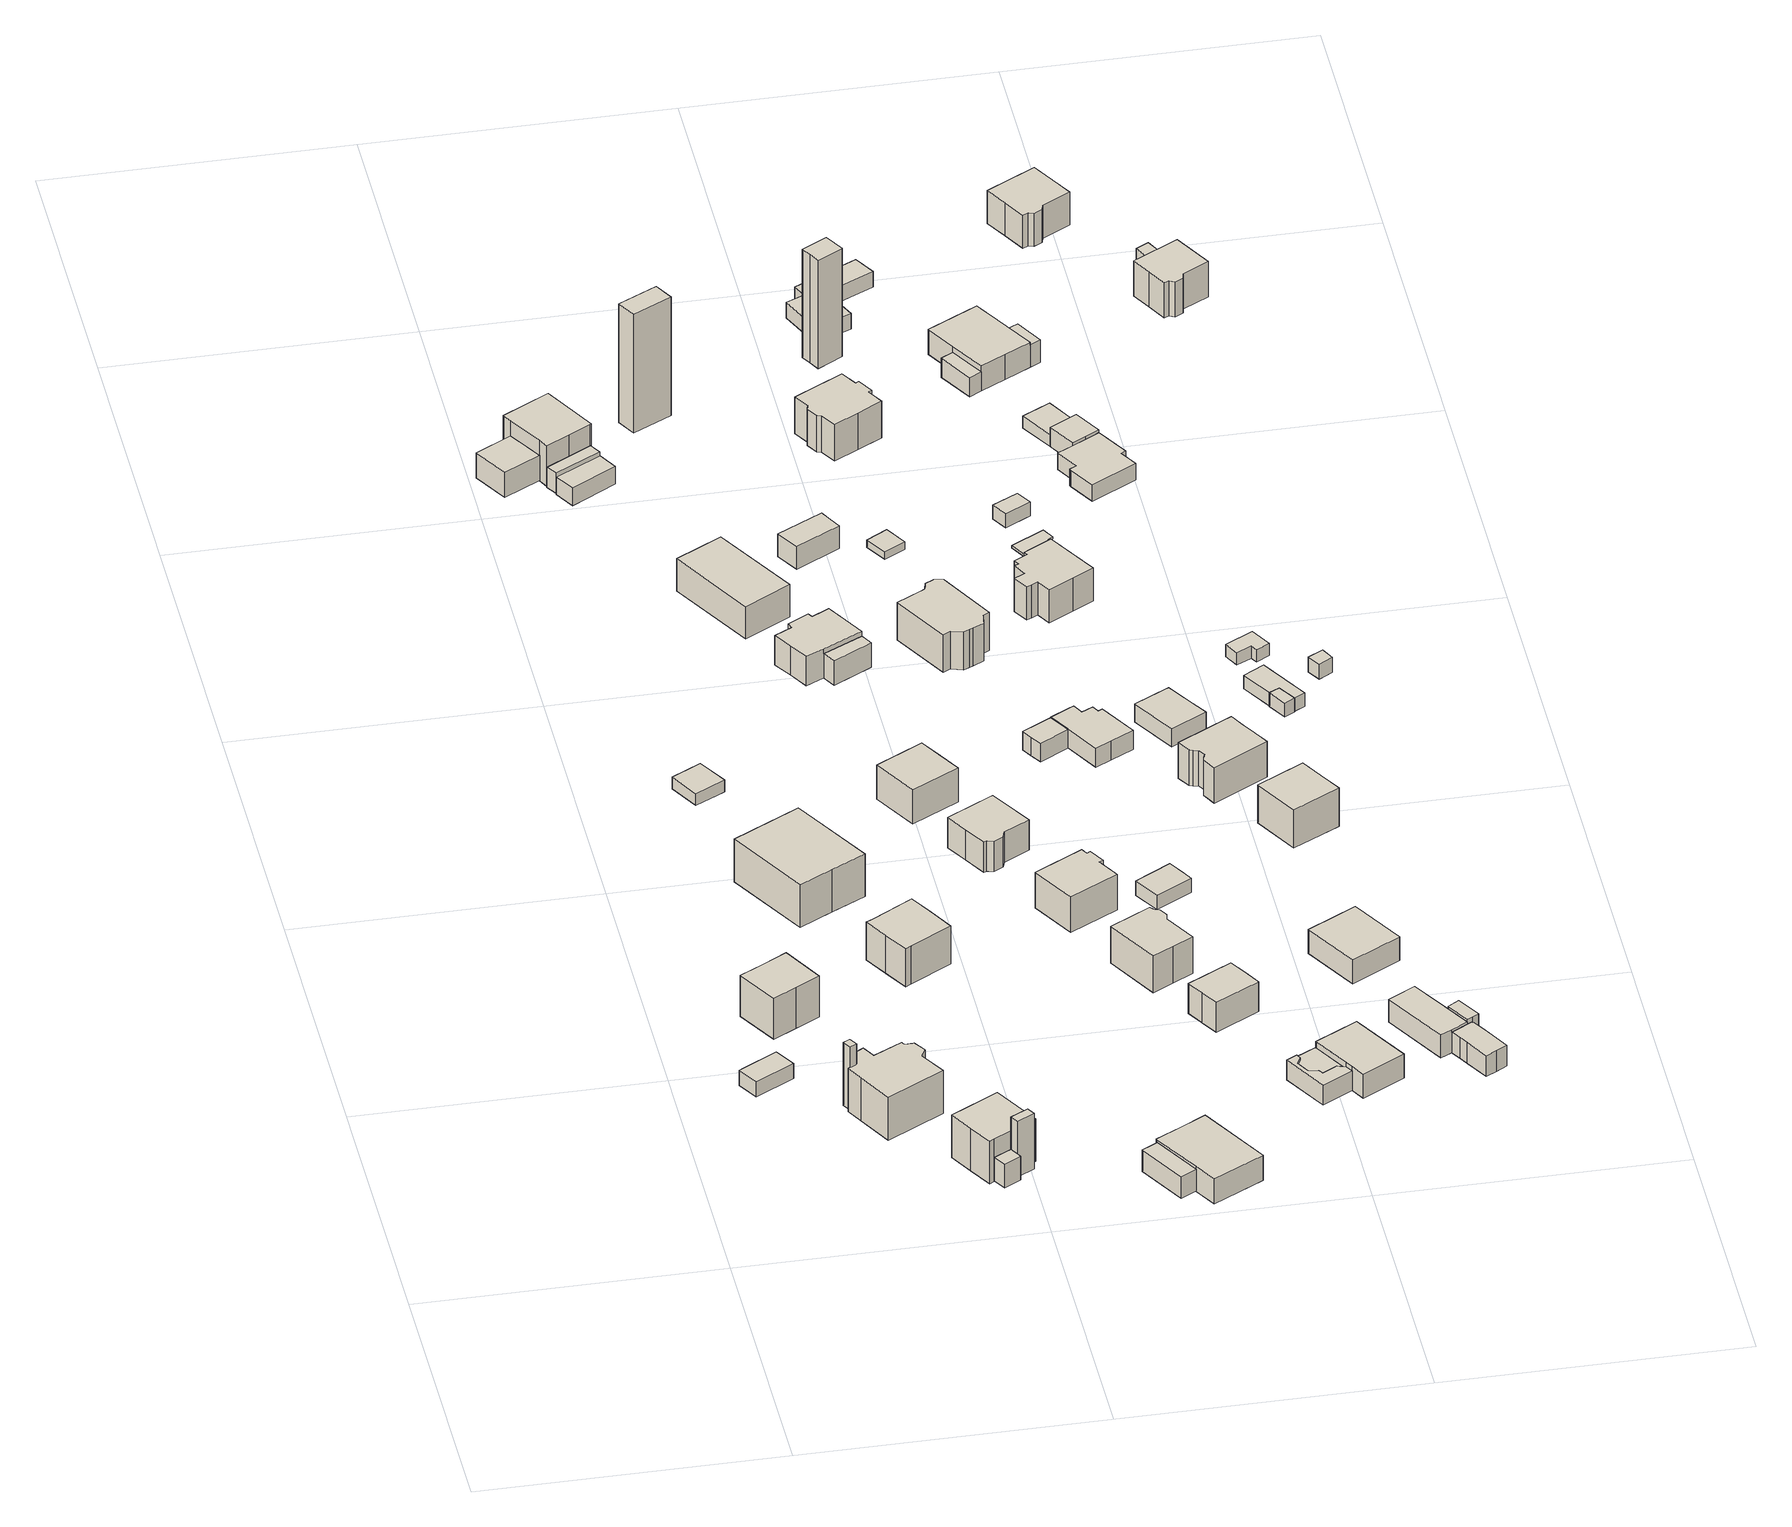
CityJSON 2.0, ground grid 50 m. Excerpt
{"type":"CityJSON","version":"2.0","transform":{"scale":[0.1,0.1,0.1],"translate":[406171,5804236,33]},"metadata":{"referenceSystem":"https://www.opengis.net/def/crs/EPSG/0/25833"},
"CityObjects":{
"building1":{"type":"Building","attributes":{"Gemeindeschluessel":"11000009","BezugspunktDach":"2200","function":"31001_2000","measuredHeight":2.77,"storeysAboveGround":1},"address":[{"country":"Germany","locality":"Berlin","thoroughfareNumber":"8 (2)","thoroughfareName":"Wendel-Hipler-Weg"}],"geometry":[{"type":"Solid","lod":"1","boundaries":[[[[0,1,2,3,4]],[[5,6,7,8,9]],[[5,9,4,3]],[[6,5,3,2]],[[7,6,2,1]],[[8,7,1,0]],[[9,8,0,4]]]]}]},
"building2":{"type":"Building","attributes":{"Gemeindeschluessel":"11000009","BezugspunktDach":"2200","function":"31001_2000","measuredHeight":11.89,"storeysAboveGround":1},"address":[{"country":"Germany","locality":"Berlin","thoroughfareNumber":"8 (1)","thoroughfareName":"Wendel-Hipler-Weg"}],"geometry":[{"type":"Solid","lod":"1","boundaries":[[[[10,11,12,13]],[[14,15,16,17]],[[14,17,13,12]],[[15,14,12,11]],[[16,15,11,10]],[[17,16,10,13]]]]}]},
"building3":{"type":"Building","attributes":{"Gemeindeschluessel":"11000009","BezugspunktDach":"2200","function":"31001_1010","measuredHeight":8.53,"storeysAboveGround":1},"address":[{"country":"Germany","locality":"Berlin","thoroughfareNumber":"6A","thoroughfareName":"Wendel-Hipler-Weg"}],"geometry":[{"type":"Solid","lod":"1","boundaries":[[[[18,19,20,21,22,23]],[[24,25,26,27,28,29]],[[24,29,23,22]],[[25,24,22,21]],[[26,25,21,20]],[[27,26,20,19]],[[28,27,19,18]],[[29,28,18,23]]]]}]},
"building4":{"type":"Building","attributes":{"Gemeindeschluessel":"11000009","BezugspunktDach":"2200","function":"31001_1010","measuredHeight":10.61,"storeysAboveGround":1},"address":[{"country":"Germany","locality":"Berlin","thoroughfareNumber":"8","thoroughfareName":"Wendel-Hipler-Weg"}],"geometry":[{"type":"Solid","lod":"1","boundaries":[[[[30,31,32,33,34,35,36,37,38,39,40,41,42,43,44]],[[16,15,14,45,46,47,48,49,50,51,52,53,54,55,56]],[[16,56,44,43]],[[15,16,43,42]],[[14,15,42,41]],[[45,14,41,40]],[[46,45,40,39]],[[47,46,39,38]],[[48,47,38,37]],[[49,48,37,36]],[[50,49,36,35]],[[51,50,35,34]],[[52,51,34,33]],[[53,52,33,32]],[[54,53,32,31]],[[55,54,31,30]],[[56,55,30,44]]]]}]},
"building5":{"type":"Building","attributes":{"Gemeindeschluessel":"11000009","BezugspunktDach":"2200","function":"31001_2000","measuredHeight":4.4,"storeysAboveGround":1},"address":[{"country":"Germany","locality":"Berlin","thoroughfareNumber":"10 (1)","thoroughfareName":"Wendel-Hipler-Weg"}],"geometry":[{"type":"Solid","lod":"1","boundaries":[[[[57,58,59,60,61]],[[62,63,64,65,66]],[[62,66,61,60]],[[63,62,60,59]],[[64,63,59,58]],[[65,64,58,57]],[[66,65,57,61]]]]}]},
"building6":{"type":"Building","attributes":{"Gemeindeschluessel":"11000009","BezugspunktDach":"2200","function":"31001_1010","measuredHeight":9.13,"storeysAboveGround":1},"address":[{"country":"Germany","locality":"Berlin","thoroughfareNumber":"10","thoroughfareName":"Wendel-Hipler-Weg"}],"geometry":[{"type":"Solid","lod":"1","boundaries":[[[[67,68,69,70,71,72,73,74,75]],[[76,77,78,79,80,81,82,83,84]],[[76,84,75,74]],[[77,76,74,73]],[[78,77,73,72]],[[79,78,72,71]],[[80,79,71,70]],[[81,80,70,69]],[[82,81,69,68]],[[83,82,68,67]],[[84,83,67,75]]]]}]},
"building7":{"type":"Building","attributes":{"Gemeindeschluessel":"11000009","BezugspunktDach":"2200","function":"51009_1610","measuredHeight":10.4,"storeysAboveGround":0},"address":[{"country":"Germany","locality":"Berlin"}],"geometry":[{"type":"Solid","lod":"1","boundaries":[[[[85,86,87,88]],[[89,90,91,92]],[[89,92,88,87]],[[90,89,87,86]],[[91,90,86,85]],[[92,91,85,88]]]]}]},
"building8":{"type":"Building","attributes":{"Gemeindeschluessel":"11000009","BezugspunktDach":"2200","function":"31001_2463","measuredHeight":2.19,"storeysAboveGround":1},"address":[{"country":"Germany","locality":"Berlin","thoroughfareNumber":"7 (1)","thoroughfareName":"Eichwalder Aue"}],"geometry":[{"type":"Solid","lod":"1","boundaries":[[[[93,94,95,96]],[[97,98,99,100]],[[97,100,96,95]],[[98,97,95,94]],[[99,98,94,93]],[[100,99,93,96]]]]}]},
"building9":{"type":"Building","attributes":{"Gemeindeschluessel":"11000009","BezugspunktDach":"2200","function":"31001_1010","measuredHeight":9.52,"storeysAboveGround":2},"address":[{"country":"Germany","locality":"Berlin","thoroughfareNumber":"4","thoroughfareName":"Wendel-Hipler-Weg"}],"geometry":[{"type":"Solid","lod":"1","boundaries":[[[[101,102,103,104,105]],[[106,107,108,109,110]],[[106,110,105,104]],[[107,106,104,103]],[[108,107,103,102]],[[109,108,102,101]],[[110,109,101,105]]]]}]},
"building10":{"type":"Building","attributes":{"Gemeindeschluessel":"11000009","BezugspunktDach":"2200","function":"31001_1010","measuredHeight":9.77,"storeysAboveGround":1},"address":[{"country":"Germany","locality":"Berlin","thoroughfareNumber":"6","thoroughfareName":"Wendel-Hipler-Weg"}],"geometry":[{"type":"Solid","lod":"1","boundaries":[[[[111,112,113,114,115,116,117,118]],[[119,120,121,122,123,124,125,126]],[[119,126,118,117]],[[120,119,117,116]],[[121,120,116,115]],[[122,121,115,114]],[[123,122,114,113]],[[124,123,113,112]],[[125,124,112,111]],[[126,125,111,118]]]]}]},
"building11":{"type":"Building","attributes":{"Gemeindeschluessel":"11000009","BezugspunktDach":"2200","function":"51009_1610","measuredHeight":4.84,"storeysAboveGround":0},"address":[{"country":"Germany","locality":"Berlin"}],"geometry":[{"type":"Solid","lod":"1","boundaries":[[[[127,128,129,130]],[[131,132,133,134]],[[131,134,130,129]],[[132,131,129,128]],[[133,132,128,127]],[[134,133,127,130]]]]}]},
"building12":{"type":"Building","attributes":{"Gemeindeschluessel":"11000009","function":"31001_1010"},"address":[{"country":"Germany","locality":"Berlin","thoroughfareNumber":"1","thoroughfareName":"Wendel-Hipler-Weg"}],"children":["building12-1","building12-2","building12-3"]},
"building12-1":{"type":"BuildingPart","attributes":{"BezugspunktDach":"2200","measuredHeight":8.7,"storeysAboveGround":2},"parents":["building12"],"geometry":[{"type":"MultiSurface","lod":"1","boundaries":[[[135,136,137,138,139,140,141,142,143]],[[144,145,146,147,148,149,150,151,152]],[[144,152,143,142]],[[145,144,142,141]],[[146,145,141,140]],[[147,146,140,139]],[[153,154,155,139,138]],[[156,153,148,138,137]],[[150,149,137,136]],[[157,158,159,136,135]],[[160,151,150,161,162]],[[152,151,135,143]],[[148,147,155,154,153]],[[149,148,153,156]],[[160,162,158,157]],[[162,161,159,158]]]}]},
"building12-2":{"type":"BuildingPart","attributes":{"BezugspunktDach":"2200","measuredHeight":5.77,"storeysAboveGround":2},"parents":["building12"],"geometry":[{"type":"MultiSurface","lod":"1","boundaries":[[[163,159,158,157,164]],[[160,162,161,165,166]],[[160,166,164,157]],[[165,161,159,163]],[[166,165,163,164]],[[162,160,157,158]],[[167,161,162,158,159]]]}]},
"building12-3":{"type":"BuildingPart","attributes":{"BezugspunktDach":"2200","measuredHeight":4.46,"storeysAboveGround":2},"parents":["building12"],"geometry":[{"type":"MultiSurface","lod":"1","boundaries":[[[168,169,154,156]],[[170,171,172,173]],[[170,173,149,148,147,154]],[[171,170,154,169]],[[172,171,169,168]],[[173,172,168,156]],[[154,147,148,153]],[[156,153,148,149]]]}]},
"building13":{"type":"Building","attributes":{"Gemeindeschluessel":"11000009","BezugspunktDach":"2200","function":"31001_2463","measuredHeight":3.24,"storeysAboveGround":1},"address":[{"country":"Germany","locality":"Berlin","thoroughfareNumber":"1 (1)","thoroughfareName":"Wendel-Hipler-Weg"}],"geometry":[{"type":"Solid","lod":"1","boundaries":[[[[174,175,176,177]],[[178,179,180,181]],[[178,181,177,176]],[[179,178,176,175]],[[180,179,175,174]],[[181,180,174,177]]]]}]},
"building14":{"type":"Building","attributes":{"Gemeindeschluessel":"11000009","BezugspunktDach":"2200","function":"31001_1010","measuredHeight":5.71,"storeysAboveGround":1},"address":[{"country":"Germany","locality":"Berlin","thoroughfareNumber":"12","thoroughfareName":"Wendel-Hipler-Weg"}],"geometry":[{"type":"Solid","lod":"1","boundaries":[[[[182,183,184,185,186,187,188]],[[189,190,191,192,193,194,195]],[[189,195,188,187]],[[190,189,187,186]],[[191,190,186,185]],[[192,191,185,184]],[[193,192,184,183]],[[194,193,183,182]],[[195,194,182,188]]]]}]},
"building15":{"type":"Building","attributes":{"Gemeindeschluessel":"11000009","BezugspunktDach":"2200","function":"31001_1010","measuredHeight":6.54,"storeysAboveGround":1},"address":[{"country":"Germany","locality":"Berlin","thoroughfareNumber":"1B","thoroughfareName":"Wendel-Hipler-Weg"}],"geometry":[{"type":"Solid","lod":"1","boundaries":[[[[196,197,198,199,200]],[[201,202,203,204,205]],[[201,205,200,199]],[[202,201,199,198]],[[203,202,198,197]],[[204,203,197,196]],[[205,204,196,200]]]]}]},
"building16":{"type":"Building","attributes":{"Gemeindeschluessel":"11000009","BezugspunktDach":"2200","function":"31001_1010","measuredHeight":8.71,"storeysAboveGround":1},"address":[{"country":"Germany","locality":"Berlin","thoroughfareNumber":"8B","thoroughfareName":"Eichwalder Aue"}],"geometry":[{"type":"Solid","lod":"1","boundaries":[[[[206,207,208,209,210]],[[211,212,213,214,215]],[[211,215,210,209]],[[212,211,209,208]],[[213,212,208,207]],[[214,213,207,206]],[[215,214,206,210]]]]}]},
"building17":{"type":"Building","attributes":{"Gemeindeschluessel":"11000009","BezugspunktDach":"2200","function":"31001_1010","measuredHeight":8.95,"storeysAboveGround":1},"address":[{"country":"Germany","locality":"Berlin","thoroughfareNumber":"5","thoroughfareName":"Wendel-Hipler-Weg"}],"geometry":[{"type":"Solid","lod":"1","boundaries":[[[[216,217,218,219,220,221,222,223,224,225]],[[226,227,228,229,230,231,232,233,234,235]],[[226,235,225,224]],[[227,226,224,223]],[[228,227,223,222]],[[229,228,222,221]],[[230,229,221,220]],[[231,230,220,219]],[[232,231,219,218]],[[233,232,218,217]],[[234,233,217,216]],[[235,234,216,225]]]]}]},
"building18":{"type":"Building","attributes":{"Gemeindeschluessel":"11000009","function":"31001_1010"},"address":[{"country":"Germany","locality":"Berlin","thoroughfareNumber":"3","thoroughfareName":"Wendel-Hipler-Weg"}],"children":["building18-1","building18-2"]},
"building18-1":{"type":"BuildingPart","attributes":{"BezugspunktDach":"2200","measuredHeight":7.3,"storeysAboveGround":1},"parents":["building18"],"geometry":[{"type":"MultiSurface","lod":"1","boundaries":[[[236,237,238,239,240,241,242,243,244,245]],[[246,247,248,249,250,251,252,253,254,255]],[[246,255,245,244]],[[247,246,244,243]],[[248,247,243,242]],[[249,248,242,241]],[[250,249,241,240]],[[251,250,240,239]],[[256,257,239,238]],[[253,252,238,237]],[[254,253,237,236]],[[255,254,236,245]],[[252,251,257,256]]]}]},
"building18-2":{"type":"BuildingPart","attributes":{"BezugspunktDach":"2200","measuredHeight":4.55,"storeysAboveGround":1},"parents":["building18"],"geometry":[{"type":"Solid","lod":"1","boundaries":[[[[258,259,257,256]],[[251,260,261,252]],[[260,251,257,259]],[[261,260,259,258]],[[252,261,258,256]],[[252,256,257,251]]]]}]},
"building19":{"type":"Building","attributes":{"Gemeindeschluessel":"11000009","BezugspunktDach":"2200","function":"31001_1010","measuredHeight":8.5,"storeysAboveGround":1},"address":[{"country":"Germany","locality":"Berlin","thoroughfareNumber":"5B","thoroughfareName":"Wendel-Hipler-Weg"}],"geometry":[{"type":"Solid","lod":"1","boundaries":[[[[262,263,264,265,266,267,268,269,270,271]],[[272,273,274,275,276,277,278,279,280,281]],[[272,281,271,270]],[[273,272,270,269]],[[274,273,269,268]],[[275,274,268,267]],[[276,275,267,266]],[[277,276,266,265]],[[278,277,265,264]],[[279,278,264,263]],[[280,279,263,262]],[[281,280,262,271]]]]}]},
"building20":{"type":"Building","attributes":{"Gemeindeschluessel":"11000009","BezugspunktDach":"2200","function":"31001_1010","measuredHeight":23.21,"storeysAboveGround":1},"address":[{"country":"Germany","locality":"Berlin","thoroughfareNumber":"9A","thoroughfareName":"Eichwalder Aue"}],"geometry":[{"type":"Solid","lod":"1","boundaries":[[[[282,283,284,285]],[[286,287,288,289]],[[286,289,285,284]],[[287,286,284,283]],[[288,287,283,282]],[[289,288,282,285]]]]}]},
"building21":{"type":"Building","attributes":{"Gemeindeschluessel":"11000009","BezugspunktDach":"2200","function":"31001_1010","measuredHeight":9.58,"storeysAboveGround":1},"address":[{"country":"Germany","locality":"Berlin","thoroughfareNumber":"7","thoroughfareName":"Wendel-Hipler-Weg"}],"geometry":[{"type":"Solid","lod":"1","boundaries":[[[[290,291,292,293,294,295,296,297,298,299]],[[300,301,302,303,304,305,306,307,308,309]],[[300,309,299,298]],[[301,300,298,297]],[[302,301,297,296]],[[303,302,296,295]],[[304,303,295,294]],[[305,304,294,293]],[[306,305,293,292]],[[307,306,292,291]],[[308,307,291,290]],[[309,308,290,299]]]]}]},
"building22":{"type":"Building","attributes":{"Gemeindeschluessel":"11000009","BezugspunktDach":"2200","function":"31001_1010","measuredHeight":4.76,"storeysAboveGround":1},"address":[{"country":"Germany","locality":"Berlin","thoroughfareNumber":"9 (1)","thoroughfareName":"Eichwalder Aue"}],"geometry":[{"type":"Solid","lod":"1","boundaries":[[[[310,311,312,313,314]],[[315,316,317,318,319]],[[315,319,314,313]],[[316,315,313,312]],[[317,316,312,311]],[[318,317,311,310]],[[319,318,310,314]]]]}]},
"building23":{"type":"Building","attributes":{"Gemeindeschluessel":"11000009","BezugspunktDach":"2200","function":"31001_1010","measuredHeight":6.58,"storeysAboveGround":1},"address":[{"country":"Germany","locality":"Berlin","thoroughfareNumber":"9","thoroughfareName":"Wendel-Hipler-Weg"}],"geometry":[{"type":"Solid","lod":"1","boundaries":[[[[320,321,322,323,324,325]],[[326,327,328,329,330,331]],[[326,331,325,324]],[[327,326,324,323]],[[328,327,323,322]],[[329,328,322,321]],[[330,329,321,320]],[[331,330,320,325]]]]}]},
"building24":{"type":"Building","attributes":{"Gemeindeschluessel":"11000009","BezugspunktDach":"2200","function":"51009_1610","measuredHeight":3.67,"storeysAboveGround":0},"address":[{"country":"Germany","locality":"Berlin"}],"geometry":[{"type":"Solid","lod":"1","boundaries":[[[[332,333,334,335,336,337,338,339,340,341,342]],[[343,344,345,346,347,348,349,350,351,352,353]],[[343,353,342,341]],[[344,343,341,340]],[[345,344,340,339]],[[346,345,339,338]],[[347,346,338,337]],[[348,347,337,336]],[[349,348,336,335]],[[350,349,335,334]],[[351,350,334,333]],[[352,351,333,332]],[[353,352,332,342]]]]}]},
"building25":{"type":"Building","attributes":{"Gemeindeschluessel":"11000009","BezugspunktDach":"2200","function":"31001_2463","measuredHeight":2.78,"storeysAboveGround":1},"address":[{"country":"Germany","locality":"Berlin","thoroughfareNumber":"5B (1)","thoroughfareName":"Wendel-Hipler-Weg"}],"geometry":[{"type":"Solid","lod":"1","boundaries":[[[[354,355,356,357,358]],[[359,360,361,362,363]],[[359,363,358,357]],[[360,359,357,356]],[[361,360,356,355]],[[362,361,355,354]],[[363,362,354,358]]]]}]},
"building26":{"type":"Building","attributes":{"Gemeindeschluessel":"11000009","BezugspunktDach":"2200","function":"31001_1010","measuredHeight":8.93,"storeysAboveGround":1},"address":[{"country":"Germany","locality":"Berlin","thoroughfareNumber":"9","thoroughfareName":"Eichwalder Aue"}],"geometry":[{"type":"Solid","lod":"1","boundaries":[[[[364,365,366,367,368,369,370,371,372,373,374,375,376,377]],[[378,379,380,381,382,383,384,385,386,387,388,389,390,391]],[[378,391,377,376]],[[379,378,376,375]],[[380,379,375,374]],[[381,380,374,373]],[[382,381,373,372]],[[383,382,372,371]],[[384,383,371,370]],[[385,384,370,369]],[[386,385,369,368]],[[387,386,368,367]],[[388,387,367,366]],[[389,388,366,365]],[[390,389,365,364]],[[391,390,364,377]]]]}]},
"building27":{"type":"Building","attributes":{"Gemeindeschluessel":"11000009","function":"31001_1010"},"address":[{"country":"Germany","locality":"Berlin","thoroughfareNumber":"11","thoroughfareName":"Wendel-Hipler-Weg"}],"children":["building27-1","building27-2"]},
"building27-1":{"type":"BuildingPart","attributes":{"BezugspunktDach":"2200","measuredHeight":5.71,"storeysAboveGround":1},"parents":["building27"],"geometry":[{"type":"MultiSurface","lod":"1","boundaries":[[[392,393,394,395,396,397]],[[398,399,400,351,350,401]],[[398,401,397,396]],[[399,398,396,395]],[[400,399,395,394]],[[351,400,394,393]],[[350,351,393,392]],[[402,403,350,392,397]],[[401,350,403,402]]]}]},
"building27-2":{"type":"BuildingPart","attributes":{"BezugspunktDach":"2200","measuredHeight":3.41,"storeysAboveGround":1},"parents":["building27"],"geometry":[{"type":"Solid","lod":"1","boundaries":[[[[404,405,406,407,403,402,408,409,410]],[[344,343,401,350,349,348,347,346,345]],[[344,345,410,409]],[[343,344,409,408]],[[401,343,408,402]],[[349,350,403,407]],[[348,349,407,406]],[[347,348,406,405]],[[346,347,405,404]],[[345,346,404,410]],[[401,402,403,350]]]]}]},
"building28":{"type":"Building","attributes":{"Gemeindeschluessel":"11000009","BezugspunktDach":"2200","function":"31001_1313","measuredHeight":1.38,"storeysAboveGround":1},"address":[{"country":"Germany","locality":"Berlin","thoroughfareNumber":"11 (3)","thoroughfareName":"Eichwalder Aue"}],"geometry":[{"type":"Solid","lod":"1","boundaries":[[[[411,412,413,414]],[[415,416,417,418]],[[415,418,414,413]],[[416,415,413,412]],[[417,416,412,411]],[[418,417,411,414]]]]}]},
"building29":{"type":"Building","attributes":{"Gemeindeschluessel":"11000009","function":"31001_1010"},"address":[{"country":"Germany","locality":"Berlin","thoroughfareNumber":"10","thoroughfareName":"Eichwalder Aue"}],"children":["building29-1","building29-2"]},
"building29-1":{"type":"BuildingPart","attributes":{"BezugspunktDach":"2200","measuredHeight":4.33,"storeysAboveGround":1},"parents":["building29"],"geometry":[{"type":"MultiSurface","lod":"1","boundaries":[[[419,420,421,422,423,424,425,426,427,428,429]],[[430,431,432,433,434,435,436,437,438,439,440]],[[430,440,429,428]],[[431,430,428,427]],[[432,431,427,426]],[[433,432,426,425]],[[434,433,425,424]],[[435,434,424,423]],[[436,435,423,422]],[[437,436,422,421]],[[438,437,421,420]],[[439,438,420,419]],[[440,441,442,443,419,429]],[[444,442,441,440,445]],[[439,443,442,444]]]}]},
"building29-2":{"type":"BuildingPart","attributes":{"BezugspunktDach":"2200","measuredHeight":3.82,"storeysAboveGround":1},"parents":["building29"],"geometry":[{"type":"MultiSurface","lod":"1","boundaries":[[[446,447,443,442,441,448]],[[440,444,439,449,450,451]],[[440,451,448,441]],[[449,439,443,447]],[[450,449,447,446]],[[451,450,446,448]],[[444,440,441,442]],[[439,452,444,442,443]]]}]},
"building30":{"type":"Building","attributes":{"Gemeindeschluessel":"11000009","BezugspunktDach":"2200","function":"31001_1010","measuredHeight":8.61,"storeysAboveGround":2},"address":[{"country":"Germany","locality":"Berlin","thoroughfareNumber":"9B","thoroughfareName":"Eichwalder Aue"}],"geometry":[{"type":"Solid","lod":"1","boundaries":[[[[453,454,455,456,457,458,459,460,461,462,463,464,465,466]],[[467,468,469,470,471,472,473,474,475,476,477,478,479,480]],[[467,480,466,465]],[[468,467,465,464]],[[469,468,464,463]],[[470,469,463,462]],[[471,470,462,461]],[[472,471,461,460]],[[473,472,460,459]],[[474,473,459,458]],[[475,474,458,457]],[[476,475,457,456]],[[477,476,456,455]],[[478,477,455,454]],[[479,478,454,453]],[[480,479,453,466]]]]}]},
"building31":{"type":"Building","attributes":{"Gemeindeschluessel":"11000009","BezugspunktDach":"2200","function":"31001_1010","measuredHeight":5.5,"storeysAboveGround":1},"address":[{"country":"Germany","locality":"Berlin","thoroughfareNumber":"9A","thoroughfareName":"Wendel-Hipler-Weg"}],"geometry":[{"type":"Solid","lod":"1","boundaries":[[[[481,482,483,484]],[[485,486,487,488]],[[485,488,484,483]],[[486,485,483,482]],[[487,486,482,481]],[[488,487,481,484]]]]}]},
"building32":{"type":"Building","attributes":{"Gemeindeschluessel":"11000009","BezugspunktDach":"2200","function":"31001_2000","measuredHeight":21.43,"storeysAboveGround":1},"address":[{"country":"Germany","locality":"Berlin","thoroughfareNumber":"1 (2)","thoroughfareName":"Viebahnstraße"}],"geometry":[{"type":"Solid","lod":"1","boundaries":[[[[489,490,491,492,493,494]],[[495,496,497,498,499,500]],[[495,500,494,493]],[[496,495,493,492]],[[497,496,492,491]],[[498,497,491,490]],[[499,498,490,489]],[[500,499,489,494]]]]}]},
"building33":{"type":"Building","attributes":{"Gemeindeschluessel":"11000009","function":"31001_1010"},"address":[{"country":"Germany","locality":"Berlin","thoroughfareNumber":"11 (1)","thoroughfareName":"Wendel-Hipler-Weg"}],"children":["building33-1","building33-2","building33-3"]},
"building33-1":{"type":"BuildingPart","attributes":{"BezugspunktDach":"2200","measuredHeight":4.81,"storeysAboveGround":1},"parents":["building33"],"geometry":[{"type":"MultiSurface","lod":"1","boundaries":[[[501,502,503,504,505,506]],[[507,508,509,510,511,512]],[[507,512,506,505]],[[508,507,505,504]],[[513,514,515,503,502]],[[511,510,502,501]],[[512,511,501,506]],[[508,504,503,509]],[[510,516,514,513]],[[517,516,509,515,514]]]}]},
"building33-2":{"type":"BuildingPart","attributes":{"BezugspunktDach":"2200","measuredHeight":4.81,"storeysAboveGround":1},"parents":["building33"],"geometry":[{"type":"MultiSurface","lod":"1","boundaries":[[[518,519,520,521,522,523]],[[524,525,526,527,509,508]],[[524,508,523,522]],[[525,524,522,521]],[[526,525,521,520]],[[527,526,520,519]],[[509,515,528,519,518]],[[504,503,518,523]],[[528,515,509,527]],[[508,509,503,504]]]}]},
"building33-3":{"type":"BuildingPart","attributes":{"BezugspunktDach":"2200","measuredHeight":4.11,"storeysAboveGround":1},"parents":["building33"],"geometry":[{"type":"MultiSurface","lod":"1","boundaries":[[[529,530,531,532,533,534,535,536,528,514,513]],[[516,527,526,537,538,539,540,541,542,543,510]],[[526,527,528,536]],[[537,526,536,535]],[[538,537,535,534]],[[539,538,534,533]],[[540,539,533,532]],[[541,540,532,531]],[[542,541,531,530]],[[543,542,530,529]],[[510,543,529,513]],[[516,510,513,514]],[[544,516,514,515,509]],[[527,509,515,528]]]}]},
"building34":{"type":"Building","attributes":{"Gemeindeschluessel":"11000009","BezugspunktDach":"2200","function":"31001_1010","measuredHeight":9.11,"storeysAboveGround":1},"address":[{"country":"Germany","locality":"Berlin","thoroughfareNumber":"11","thoroughfareName":"Eichwalder Aue"}],"geometry":[{"type":"Solid","lod":"1","boundaries":[[[[545,546,547,548,549,550,551,552,553,554,555,556,557,558,559]],[[560,561,562,563,564,565,566,567,568,569,570,571,572,573,574]],[[560,574,559,558]],[[561,560,558,557]],[[562,561,557,556]],[[563,562,556,555]],[[564,563,555,554]],[[565,564,554,553]],[[566,565,553,552]],[[567,566,552,551]],[[568,567,551,550]],[[569,568,550,549]],[[570,569,549,548]],[[571,570,548,547]],[[572,571,547,546]],[[573,572,546,545]],[[574,573,545,559]]]]}]},
"building35":{"type":"Building","attributes":{"Gemeindeschluessel":"11000009","BezugspunktDach":"2200","function":"31001_1010","measuredHeight":4.19,"storeysAboveGround":1},"address":[{"country":"Germany","locality":"Berlin","thoroughfareNumber":"10 (1)","thoroughfareName":"Eichwalder Aue"}],"geometry":[{"type":"Solid","lod":"1","boundaries":[[[[575,576,577,578,579]],[[580,581,582,583,584]],[[580,584,579,578]],[[581,580,578,577]],[[582,581,577,576]],[[583,582,576,575]],[[584,583,575,579]]]]}]},
"building36":{"type":"Building","attributes":{"Gemeindeschluessel":"11000009","BezugspunktDach":"2200","function":"31001_1010","measuredHeight":8.58,"storeysAboveGround":1},"address":[{"country":"Germany","locality":"Berlin","thoroughfareNumber":"5A","thoroughfareName":"Wendel-Hipler-Weg"}],"geometry":[{"type":"Solid","lod":"1","boundaries":[[[[585,586,587,588,589,590,591,592,593,594,595,596]],[[597,598,599,600,601,602,603,604,605,606,607,608]],[[597,608,596,595]],[[598,597,595,594]],[[599,598,594,593]],[[600,599,593,592]],[[601,600,592,591]],[[602,601,591,590]],[[603,602,590,589]],[[604,603,589,588]],[[605,604,588,587]],[[606,605,587,586]],[[607,606,586,585]],[[608,607,585,596]]]]}]},
"building37":{"type":"Building","attributes":{"Gemeindeschluessel":"11000009","BezugspunktDach":"2200","function":"31001_2000","measuredHeight":2.54,"storeysAboveGround":1},"address":[{"country":"Germany","locality":"Berlin","thoroughfareNumber":"11 (2)","thoroughfareName":"Eichwalder Aue"}],"geometry":[{"type":"Solid","lod":"1","boundaries":[[[[609,610,611,612]],[[613,614,615,616]],[[613,616,612,611]],[[614,613,611,610]],[[615,614,610,609]],[[616,615,609,612]]]]}]},
"building38":{"type":"Building","attributes":{"Gemeindeschluessel":"11000009","BezugspunktDach":"2200","function":"31001_2000","measuredHeight":0.405,"storeysAboveGround":1},"address":[{"country":"Germany","locality":"Berlin","thoroughfareNumber":"11 (1)","thoroughfareName":"Eichwalder Aue"}],"geometry":[{"type":"Solid","lod":"1","boundaries":[[[[617,618,619,620,621,622]],[[623,624,625,626,627,628]],[[623,628,622,621]],[[624,623,621,620]],[[625,624,620,619]],[[626,625,619,618]],[[627,626,618,617]],[[628,627,617,622]]]]}]},
"building39":{"type":"Building","attributes":{"Gemeindeschluessel":"11000009","BezugspunktDach":"2200","function":"31001_2000","measuredHeight":2.9,"storeysAboveGround":1},"address":[{"country":"Germany","locality":"Berlin","thoroughfareNumber":"1 (1)","thoroughfareName":"Viebahnstraße"}],"geometry":[{"type":"Solid","lod":"1","boundaries":[[[[629,630,631,632,633,634,635,636]],[[637,638,639,640,641,642,643,644]],[[637,644,636,635]],[[638,637,635,634]],[[639,638,634,633]],[[640,639,633,632]],[[641,640,632,631]],[[642,641,631,630]],[[643,642,630,629]],[[644,643,629,636]]]]}]},
"building40":{"type":"Building","attributes":{"Gemeindeschluessel":"11000009","BezugspunktDach":"2200","function":"31001_1010","measuredHeight":8.71,"storeysAboveGround":1},"address":[{"country":"Germany","locality":"Berlin","thoroughfareNumber":"5C","thoroughfareName":"Wendel-Hipler-Weg"}],"geometry":[{"type":"Solid","lod":"1","boundaries":[[[[645,646,647,648,649]],[[650,651,652,653,654]],[[650,654,649,648]],[[651,650,648,647]],[[652,651,647,646]],[[653,652,646,645]],[[654,653,645,649]]]]}]},
"building41":{"type":"Building","attributes":{"Gemeindeschluessel":"11000009","BezugspunktDach":"2200","function":"51009_1610","measuredHeight":4.1,"storeysAboveGround":0},"address":[{"country":"Germany","locality":"Berlin"}],"geometry":[{"type":"Solid","lod":"1","boundaries":[[[[655,656,657,658,659]],[[660,661,662,663,664]],[[660,664,659,658]],[[661,660,658,657]],[[662,661,657,656]],[[663,662,656,655]],[[664,663,655,659]]]]}]},
"building42":{"type":"Building","attributes":{"Gemeindeschluessel":"11000009","BezugspunktDach":"2200","function":"51009_1610","measuredHeight":2.61,"storeysAboveGround":0},"address":[{"country":"Germany","locality":"Berlin"}],"geometry":[{"type":"Solid","lod":"1","boundaries":[[[[665,666,667,668]],[[669,670,671,672]],[[669,672,668,667]],[[670,669,667,666]],[[671,670,666,665]],[[672,671,665,668]]]]}]},
"building43":{"type":"Building","attributes":{"Gemeindeschluessel":"11000009","BezugspunktDach":"2200","function":"31001_1010","measuredHeight":2.57,"storeysAboveGround":1},"address":[{"country":"Germany","locality":"Berlin","thoroughfareNumber":"12","thoroughfareName":"Eichwalder Aue"}],"geometry":[{"type":"Solid","lod":"1","boundaries":[[[[668,667,666,673,674,675]],[[676,677,678,679,680,681]],[[676,681,675,674]],[[677,676,674,673]],[[678,677,673,666]],[[679,678,666,667]],[[680,679,667,668]],[[681,680,668,675]]]]}]},
"building44":{"type":"Building","attributes":{"Gemeindeschluessel":"11000009","BezugspunktDach":"2200","function":"31001_2000","measuredHeight":2.25,"storeysAboveGround":1},"address":[{"country":"Germany","locality":"Berlin","thoroughfareNumber":"12 (1)","thoroughfareName":"Eichwalder Aue"}],"geometry":[{"type":"Solid","lod":"1","boundaries":[[[[682,683,684,685,686,687]],[[688,689,690,691,692,693]],[[688,693,687,686]],[[689,688,686,685]],[[690,689,685,684]],[[691,690,684,683]],[[692,691,683,682]],[[693,692,682,687]]]]}]},
"building45":{"type":"Building","attributes":{"Gemeindeschluessel":"11000009","function":"31001_1010"},"address":[{"country":"Germany","locality":"Berlin","thoroughfareNumber":"1","thoroughfareName":"Viebahnstraße"}],"children":["building45-1","building45-2"]},
"building45-1":{"type":"BuildingPart","attributes":{"BezugspunktDach":"2200","measuredHeight":5.32,"storeysAboveGround":1},"parents":["building45"],"geometry":[{"type":"MultiSurface","lod":"1","boundaries":[[[694,695,696,697,698,699,700,701]],[[702,703,704,705,706,662,660,707]],[[702,707,701,700]],[[703,702,700,699]],[[704,703,699,698]],[[708,709,698,697]],[[706,705,697,696]],[[662,706,696,695]],[[660,662,695,694]],[[707,660,694,701]],[[705,704,709,708]]]}]},
"building45-2":{"type":"BuildingPart","attributes":{"BezugspunktDach":"2200","measuredHeight":4.25,"storeysAboveGround":1},"parents":["building45"],"geometry":[{"type":"Solid","lod":"1","boundaries":[[[[708,710,711,709]],[[712,713,705,704]],[[712,704,709,711]],[[713,712,711,710]],[[705,713,710,708]],[[704,705,708,709]]]]}]},
"building46":{"type":"Building","attributes":{"Gemeindeschluessel":"11000009","BezugspunktDach":"2200","function":"31001_2000","measuredHeight":2.21,"storeysAboveGround":1},"address":[{"country":"Germany","locality":"Berlin","thoroughfareNumber":"13 (1)","thoroughfareName":"Eichwalder Aue"}],"geometry":[{"type":"Solid","lod":"1","boundaries":[[[[714,715,716,717]],[[718,719,720,721]],[[718,721,717,716]],[[719,718,716,715]],[[720,719,715,714]],[[721,720,714,717]]]]}]},
"building47":{"type":"Building","attributes":{"Gemeindeschluessel":"11000009","function":"31001_1010"},"address":[{"country":"Germany","locality":"Berlin","thoroughfareNumber":"13","thoroughfareName":"Eichwalder Aue"}],"children":["building47-1","building47-2"]},
"building47-1":{"type":"BuildingPart","attributes":{"BezugspunktDach":"2200","measuredHeight":4.62,"storeysAboveGround":1},"parents":["building47"],"geometry":[{"type":"MultiSurface","lod":"1","boundaries":[[[722,723,724,725,726,727,728,729,730,731,732]],[[733,734,735,736,737,738,739,740,741,742,743]],[[733,743,732,731]],[[736,735,729,728]],[[737,736,728,727]],[[738,737,727,726]],[[739,738,726,725]],[[740,739,725,724]],[[741,740,724,723]],[[742,741,723,722]],[[743,742,722,732]],[[734,744,745,730]],[[733,731,745,744]],[[734,730,729,735]]]}]},
"building47-2":{"type":"BuildingPart","attributes":{"BezugspunktDach":"2200","measuredHeight":4.5,"storeysAboveGround":1},"parents":["building47"],"geometry":[{"type":"MultiSurface","lod":"1","boundaries":[[[746,747,748,749,750,751]],[[752,719,735,744,733,720]],[[752,720,751,750]],[[719,752,750,749]],[[735,719,749,748]],[[745,730,729,748,747]],[[731,745,744,747,746]],[[720,733,746,751]],[[744,734,730,745]],[[753,734,735,729,730]],[[733,754,744,745,731]]]}]},
"building48":{"type":"Building","attributes":{"Gemeindeschluessel":"11000009","BezugspunktDach":"2200","function":"51009_1610","measuredHeight":2.79,"storeysAboveGround":0},"address":[{"country":"Germany","locality":"Berlin"}],"geometry":[{"type":"Solid","lod":"1","boundaries":[[[[755,756,757,758]],[[759,760,761,762]],[[759,762,758,757]],[[760,759,757,756]],[[761,760,756,755]],[[762,761,755,758]]]]}]},
"building49":{"type":"Building","attributes":{"Gemeindeschluessel":"11000009","BezugspunktDach":"2200","function":"31001_1010","measuredHeight":8.66,"storeysAboveGround":1},"address":[{"country":"Germany","locality":"Berlin","thoroughfareNumber":"4","thoroughfareName":"Viebahnstraße"}],"geometry":[{"type":"Solid","lod":"1","boundaries":[[[[763,764,765,766,767,768,769,770,771,772]],[[773,774,775,776,777,778,779,780,781,782]],[[773,782,772,771]],[[774,773,771,770]],[[775,774,770,769]],[[776,775,769,768]],[[777,776,768,767]],[[778,777,767,766]],[[779,778,766,765]],[[780,779,765,764]],[[781,780,764,763]],[[782,781,763,772]]]]}]},
"building50":{"type":"Building","attributes":{"Gemeindeschluessel":"11000009","BezugspunktDach":"2200","function":"31001_1010","measuredHeight":8.05,"storeysAboveGround":1},"address":[{"country":"Germany","locality":"Berlin","thoroughfareNumber":"2","thoroughfareName":"Viebahnstraße"}],"geometry":[{"type":"Solid","lod":"1","boundaries":[[[[783,784,785,786,787,788,789,790,791,792]],[[793,794,795,796,797,798,799,800,801,802]],[[793,802,792,791]],[[794,793,791,790]],[[795,794,790,789]],[[796,795,789,788]],[[797,796,788,787]],[[798,797,787,786]],[[799,798,786,785]],[[800,799,785,784]],[[801,800,784,783]],[[802,801,783,792]]]]}]},
"building51":{"type":"Building","attributes":{"Gemeindeschluessel":"11000009","BezugspunktDach":"2200","function":"31001_2723","measuredHeight":2.28,"storeysAboveGround":1},"address":[{"country":"Germany","locality":"Berlin","thoroughfareNumber":"2 (1)","thoroughfareName":"Viebahnstraße"}],"geometry":[{"type":"Solid","lod":"1","boundaries":[[[[803,804,805,806]],[[807,808,809,810]],[[807,810,806,805]],[[808,807,805,804]],[[809,808,804,803]],[[810,809,803,806]]]]}]}
},
"vertices":[
[123,426,39],[188,463,39],[168,498,39],[111,466,39],[103,461,39],[111,466,11],[168,498,11],[188,463,11],[123,426,11],[103,461,11],
[256,358,135],[267,364,135],[259,378,135],[248,372,135],[259,378,16],[267,364,16],[256,358,16],[248,372,16],
[177,564,92],[216,586,92],[256,608,92],[218,678,92],[178,655,92],[138,633,92],[178,655,15],[218,678,15],[256,608,15],[216,586,15],[177,564,15],[138,633,15],
[267,327,97],[298,269,97],[394,322,97],[369,366,97],[377,381,97],[364,401,97],[348,401,97],[346,407,97],[297,381,97],[285,403,97],[255,385,97],[259,378,97],[267,364,97],[256,358,97],[252,355,97],[255,385,16],[285,403,16],[297,381,16],[346,407,16],[348,401,16],[364,401,16],[377,381,16],[369,366,16],[394,322,16],[298,269,16],[267,327,16],[252,355,16],
[448,109,63],[476,125,63],[473,132,63],[465,146,63],[436,130,63],[465,146,19],[473,132,19],[476,125,19],[448,109,19],[436,130,19],
[406,164,98],[428,125,98],[436,130,98],[465,146,98],[494,162,98],[508,170,98],[486,209,98],[464,249,98],[384,204,98],[464,249,18],[486,209,18],[508,170,18],[494,162,18],[465,146,18],[436,130,18],[428,125,18],[406,164,18],[384,204,18],
[473,132,124],[502,148,124],[494,162,124],[465,146,124],[494,162,20],[502,148,20],[473,132,20],[465,146,20],
[177,1191,35],[227,1218,35],[199,1268,35],[150,1241,35],[199,1268,13],[227,1218,13],[177,1191,13],[150,1241,13],
[269,829,106],[325,860,106],[382,890,106],[305,1028,106],[193,966,106],[305,1028,26],[382,890,26],[325,860,26],[269,829,26],[193,966,26],
[379,707,82],[402,666,82],[412,672,82],[481,712,82],[459,753,82],[436,794,82],[368,753,82],[356,747,82],[368,753,11],[436,794,11],[459,753,11],[481,712,11],[412,672,11],[402,666,11],[379,707,11],[356,747,11],
[708,30,60],[734,45,60],[689,125,60],[663,111,60],[689,125,19],[734,45,19],[708,30,19],[663,111,19],
[70,2128,91],[104,2069,91],[112,2053,91],[151,2075,91],[188,2096,91],[190,2097,91],[140,2188,91],[101,2166,91],[62,2144,91],[101,2166,15],[140,2188,15],[190,2097,15],[188,2096,15],[151,2075,15],[112,2053,15],[104,2069,15],[70,2128,15],[62,2144,15],[151,2075,51],[188,2096,51],[188,2096,33],[112,2053,51],[70,2128,63],[87,2099,63],[104,2069,63],[70,2128,16],[104,2069,16],[87,2099,16],
[43,2035,63],[10,2094,63],[43,2035,16],[10,2094,16],[104,2069,40],
[123,2035,51],[199,2077,51],[188,2096,13],[199,2077,13],[123,2035,13],[112,2053,13],
[142,2001,44],[217,2044,44],[199,2077,44],[123,2035,44],[199,2077,11],[217,2044,11],[142,2001,11],[123,2035,11],
[689,125,65],[734,45,65],[755,8,65],[840,55,65],[773,175,65],[730,151,65],[688,128,65],[730,151,18],[773,175,18],[840,55,18],[755,8,18],[734,45,18],[689,125,18],[688,128,18],
[337,1614,67],[414,1658,67],[334,1801,67],[295,1779,67],[257,1758,67],[295,1779,6],[334,1801,6],[414,1658,6],[337,1614,6],[257,1758,6],
[492,1073,82],[571,1117,82],[550,1154,82],[529,1192,82],[450,1148,82],[529,1192,18],[550,1154,18],[571,1117,18],[492,1073,18],[450,1148,18],
[553,964,76],[574,927,76],[579,929,76],[590,926,76],[606,935,76],[610,947,76],[653,971,76],[632,1008,76],[611,1045,76],[532,1001,76],[611,1045,19],[632,1008,19],[653,971,19],[610,947,19],[606,935,19],[590,926,19],[579,929,19],[574,927,19],[553,964,19],[532,1001,19],
[385,1503,65],[403,1471,65],[433,1486,65],[499,1520,65],[461,1588,65],[432,1572,65],[427,1580,65],[392,1560,65],[396,1550,65],[366,1534,65],[396,1550,10],[392,1560,10],[427,1580,10],[432,1572,10],[461,1588,10],[499,1520,10],[433,1486,10],[403,1471,10],[385,1503,10],[366,1534,10],[433,1486,56],[499,1520,56],
[445,1464,56],[510,1500,56],[510,1500,10],[445,1464,10],
[675,748,85],[756,793,85],[754,796,85],[735,830,85],[742,833,85],[727,860,85],[721,856,85],[717,863,85],[715,867,85],[634,822,85],[715,867,18],[717,863,18],[721,856,18],[727,860,18],[742,833,18],[735,830,18],[754,796,18],[756,793,18],[675,748,18],[634,822,18],
[266,2151,248],[331,2185,248],[314,2217,248],[249,2183,248],[314,2217,25],[331,2185,25],[266,2151,25],[249,2183,25],
[770,576,82],[805,595,82],[839,614,82],[809,668,82],[811,679,82],[803,693,82],[793,697,82],[789,703,82],[755,684,82],[721,665,82],[755,684,13],[789,703,13],[793,697,13],[803,693,13],[811,679,13],[809,668,13],[839,614,13],[805,595,13],[770,576,13],[721,665,13],
[445,1764,60],[519,1805,60],[509,1824,60],[499,1843,60],[423,1802,60],[499,1843,17],[509,1824,17],[519,1805,17],[445,1764,17],[423,1802,17],
[827,476,75],[843,448,75],[917,489,75],[901,518,75],[885,546,75],[811,505,75],[885,546,19],[901,518,19],[917,489,19],[843,448,19],[827,476,19],[811,505,19],
[966,224,60],[1017,253,60],[1010,265,60],[996,270,60],[972,256,60],[967,264,60],[951,266,60],[939,288,60],[946,302,60],[942,310,60],[924,300,60],[942,310,23],[946,302,23],[939,288,23],[951,266,23],[967,264,23],[972,256,23],[996,270,23],[1010,265,23],[1017,253,23],[966,224,23],[924,300,23],
[818,793,37],[878,827,37],[869,843,37],[853,871,37],[793,836,37],[853,871,10],[869,843,10],[878,827,10],[818,793,10],[793,836,10],
[614,1457,87],[626,1464,87],[646,1458,87],[656,1463,87],[662,1466,87],[680,1475,87],[683,1495,87],[694,1501,87],[642,1599,87],[627,1602,87],[612,1594,87],[609,1580,87],[601,1576,87],[561,1554,87],[601,1576,16],[609,1580,16],[612,1594,16],[627,1602,16],[642,1599,16],[694,1501,16],[683,1495,16],[680,1475,16],[662,1466,16],[656,1463,16],[646,1458,16],[626,1464,16],[614,1457,16],[561,1554,16],
[1010,265,68],[1017,253,68],[1030,230,68],[1101,270,68],[1046,368,68],[975,328,68],[1046,368,23],[1101,270,23],[1030,230,23],[975,328,23],[975,328,57],[1010,265,57],
[951,266,57],[967,264,57],[972,256,57],[996,270,57],[942,310,57],[946,302,57],[939,288,57],
[581,1757,36],[616,1777,36],[595,1814,36],[560,1793,36],[595,1814,22],[616,1777,22],[581,1757,22],[560,1793,22],
[765,1235,46],[797,1177,46],[824,1191,46],[862,1212,46],[826,1276,46],[819,1272,46],[813,1284,46],[794,1274,46],[785,1292,46],[775,1287,46],[745,1270,46],[775,1287,10],[785,1292,10],[794,1274,10],[813,1284,10],[819,1272,10],[826,1276,10],[862,1212,10],[824,1191,10],[797,1177,10],[765,1235,10],[745,1270,10],[745,1270,45],[755,1253,45],[765,1235,45],[755,1253,10],[751,1260,10],
[706,1225,45],[717,1207,45],[696,1243,45],[717,1207,10],[706,1225,10],[696,1243,10],[762,1241,10],
[523,2078,93],[521,2070,93],[532,2050,93],[539,2048,93],[554,2022,93],[595,2045,93],[636,2068,93],[621,2096,93],[627,2099,93],[612,2126,93],[606,2122,93],[590,2150,93],[549,2127,93],[508,2104,93],[549,2127,24],[590,2150,24],[606,2122,24],[612,2126,24],[627,2099,24],[621,2096,24],[636,2068,24],[595,2045,24],[554,2022,24],[539,2048,24],[532,2050,24],[521,2070,24],[523,2078,24],[508,2104,24],
[1074,544,56],[1156,590,56],[1105,681,56],[1023,635,56],[1105,681,11],[1156,590,11],[1074,544,11],[1023,635,11],
[566,2280,229],[575,2263,229],[617,2287,229],[608,2303,229],[599,2320,229],[557,2296,229],[599,2320,25],[608,2303,25],[617,2287,25],[575,2263,25],[566,2280,25],[557,2296,25],
[1168,321,59],[1187,331,59],[1214,347,59],[1192,386,59],[1153,454,59],[1108,428,59],[1153,454,16],[1192,386,16],[1214,347,16],[1187,331,16],[1168,321,16],[1108,428,16],[1187,331,55],[1205,341,55],[1214,347,55],[1205,341,16],[1205,341,35],
[1214,347,64],[1223,352,64],[1224,351,64],[1234,358,64],[1211,398,64],[1192,386,64],[1211,398,16],[1234,358,16],[1224,351,16],[1223,352,16],[1223,352,55],
[1197,314,55],[1205,299,55],[1227,260,55],[1245,270,55],[1263,281,55],[1239,325,55],[1233,335,55],[1224,351,55],[1233,335,16],[1239,325,16],[1263,281,16],[1245,270,16],[1227,260,16],[1205,299,16],[1197,314,16],[1206,342,16],
[764,1561,83],[772,1565,83],[783,1571,83],[796,1547,83],[838,1571,83],[873,1591,83],[824,1678,83],[789,1658,83],[777,1651,83],[781,1645,83],[758,1632,83],[763,1623,83],[756,1620,83],[768,1597,83],[749,1587,83],[768,1597,21],[756,1620,21],[763,1623,21],[758,1632,21],[781,1645,21],[777,1651,21],[789,1658,21],[824,1678,21],[873,1591,21],[838,1571,21],[796,1547,21],[783,1571,21],[772,1565,21],[764,1561,21],[749,1587,21],
[919,1198,51],[979,1231,51],[957,1268,51],[935,1305,51],[876,1273,51],[935,1305,17],[957,1268,17],[979,1231,17],[919,1198,17],[876,1273,17],
[928,1103,77],[934,1101,77],[942,1099,77],[949,1087,77],[946,1079,77],[945,1073,77],[957,1050,77],[1049,1102,77],[1035,1128,77],[1022,1150,77],[1008,1177,77],[915,1125,77],[1008,1177,10],[1022,1150,10],[1035,1128,10],[1049,1102,10],[957,1050,10],[945,1073,10],[946,1079,10],[949,1087,10],[942,1099,10],[934,1101,10],[928,1103,10],[915,1125,10],
[777,1799,51],[820,1823,51],[805,1849,51],[762,1826,51],[805,1849,25],[820,1823,25],[777,1799,25],[762,1826,25],
[815,1680,26],[862,1706,26],[834,1756,26],[843,1761,26],[832,1781,26],[777,1750,26],[832,1781,22],[843,1761,22],[834,1756,22],[862,1706,22],[815,1680,22],[777,1750,22],
[584,2328,55],[644,2354,55],[617,2416,55],[698,2456,55],[678,2492,55],[573,2439,55],[583,2416,55],[552,2402,55],[583,2416,26],[573,2439,26],[678,2492,26],[698,2456,26],[617,2416,26],[644,2354,26],[584,2328,26],[552,2402,26],
[1053,909,84],[1132,952,84],[1111,990,84],[1090,1027,84],[1012,984,84],[1090,1027,12],[1111,990,12],[1132,952,12],[1053,909,12],[1012,984,12],
[788,2142,64],[808,2154,64],[792,2183,64],[775,2213,64],[755,2201,64],[775,2213,28],[792,2183,28],[808,2154,28],[788,2142,28],[755,2201,28],
[1102,1232,50],[1119,1243,50],[1101,1273,50],[1084,1264,50],[1101,1273,24],[1119,1243,24],[1102,1232,24],[1084,1264,24],
[1137,1253,50],[1089,1337,50],[1054,1316,50],[1089,1337,25],[1137,1253,25],[1119,1243,25],[1101,1273,25],[1084,1264,25],[1054,1316,25],
[1056,1380,47],[1081,1393,47],[1087,1382,47],[1109,1395,47],[1090,1431,47],[1043,1405,47],[1090,1431,24],[1109,1395,24],[1087,1382,24],[1081,1393,24],[1056,1380,24],[1043,1405,24],
[775,2213,75],[808,2154,75],[850,2177,75],[893,2201,75],[866,2249,75],[831,2310,75],[789,2287,75],[747,2264,75],[789,2287,28],[831,2310,28],[866,2249,28],[893,2201,28],[850,2177,28],[747,2264,28],[893,2201,70],[866,2249,70],
[911,2211,70],[885,2259,70],[885,2259,28],[911,2211,28],
[884,1994,48],[930,2020,48],[899,2076,48],[852,2050,48],[899,2076,26],[930,2020,26],[884,1994,26],[852,2050,26],
[905,1894,57],[894,1888,57],[896,1884,57],[920,1841,57],[996,1883,57],[979,1913,57],[987,1918,57],[956,1973,57],[949,1969,57],[910,1947,57],[884,1933,57],[910,1947,26],[949,1969,26],[956,1973,26],[987,1918,26],[979,1913,26],[996,1883,26],[920,1841,26],[896,1884,26],[894,1888,26],[905,1894,26],[884,1933,26],[933,1960,26],[933,1960,57],
[910,1947,62],[933,1960,62],[956,1973,62],[930,2020,62],[907,2007,62],[884,1994,62],[907,2007,26],[949,1969,53],[917,1951,26],
[1172,1317,54],[1195,1331,54],[1184,1353,54],[1159,1339,54],[1184,1353,26],[1195,1331,26],[1172,1317,26],[1159,1339,26],
[921,2545,91],[941,2508,91],[950,2512,91],[959,2510,91],[973,2517,91],[976,2527,91],[1023,2554,91],[1003,2591,91],[982,2628,91],[900,2582,91],[982,2628,29],[1003,2591,29],[1023,2554,29],[976,2527,29],[973,2517,29],[959,2510,29],[950,2512,29],[941,2508,29],[921,2545,29],[900,2582,29],
[1102,2323,93],[1119,2290,93],[1127,2294,93],[1136,2290,93],[1150,2298,93],[1152,2308,93],[1196,2332,93],[1178,2365,93],[1160,2398,93],[1084,2356,93],[1160,2398,27],[1178,2365,27],[1196,2332,27],[1152,2308,27],[1150,2298,27],[1136,2290,27],[1127,2294,27],[1119,2290,27],[1102,2323,27],[1084,2356,27],
[1119,2417,51],[1140,2429,51],[1126,2456,51],[1105,2444,51],[1126,2456,28],[1140,2429,28],[1119,2417,28],[1105,2444,28]
]}
